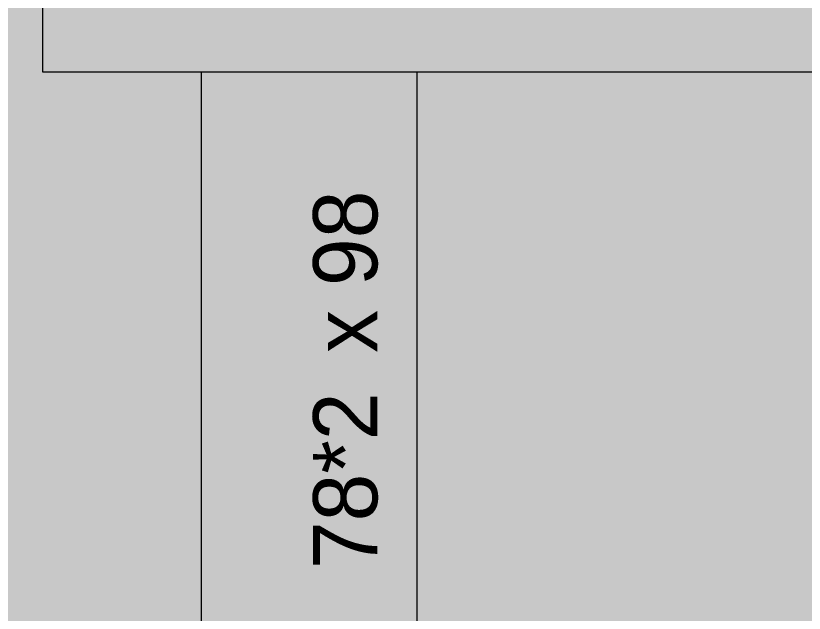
# Model space of a CAD drawing. Header units: metres. Extents: x -3 to 171, y -23 to 41.
# Drawn here: x 1.018 to 1.939, y -2.1 to -1.402 of the extents above; entities that cross this region are included whole.
import ezdxf

# ---------------------------------------------------------------- set-up
doc = ezdxf.new("R2010")
doc.units = ezdxf.units.M
doc.header["$MEASUREMENT"] = 0
doc.set_wipeout_variables(frame=1)
doc.linetypes.add('Schnittlinie', pattern=[0.006, 0.003, -0.0015, 0, -0.0015])
doc.linetypes.add('Wipeout_Contour', pattern=[1, 0, -1])
for name, color, linetype in [('6._Dach PP STG1_1_325 Dachfenster', 7, 'Continuous'), ('6._Dach PP STG1_1_330 Dachaufbau', 7, 'Continuous'), ('6._Dach PP STG1_1_851 Marker Schnitt', 7, 'Continuous')]:
    doc.layers.add(name, color=color, linetype=linetype)
doc.styles.add('ERSTELLTER_STIL_2', font='')
doc.styles.get('ERSTELLTER_STIL_2').set_extended_font_data('Eurostile')

msp = doc.modelspace()

# ---------------------------------------------------------------- linework, layer by layer
at = {"layer": '6._Dach PP STG1_1_325 Dachfenster', "color": 7, "linetype": 'Continuous', "lineweight": 13, "ltscale": 1000}
msp.add_line((1.48685, -1.28276), (1.48685, -3.21337), dxfattribs=at)
at = {"layer": '6._Dach PP STG1_1_851 Marker Schnitt', "color": 7, "linetype": 'Schnittlinie', "lineweight": 13, "ltscale": 1000}
msp.add_line((1.23503, 4.805), (1.23503, -18.6375), dxfattribs=at)

# ---------------------------------------------------------------- texts
at = {"layer": '6._Dach PP STG1_1_325 Dachfenster', "color": 7, "linetype": 'Continuous', "lineweight": 13, "insert": (1.46262, -2.04864), "char_height": 0.075, "attachment_point": 7, "rotation": 90, "style": 'ERSTELLTER_STIL_2'}
msp.add_mtext('\\A1;{\\pql;\\pt0;\\fEurostile|b0|i0|c0|p0;\\W1.000000;78*2\\fEurostile|b0|i0|c0|p0;\\W1.000000;\\A1{\\H.66x;\\S^  ;}\\fEurostile|b0|i0|c0|p0;\\W1.000000; x 98\\fEurostile|b0|i0|c0|p0;\\W1.000000;\\A1{\\H.66x;\\S^  ;}}', dxfattribs=at)

# ---------------------------------------------------------------- next in the draw order: wipeouts: each hides what was drawn before it
at = {"color": 254, "linetype": 'Wipeout_Contour', "lineweight": 0, "ltscale": 11.500923}
msp.add_wipeout([(1.04986, -1.4678), (2.79986, -1.4678), (2.79986, -0.8493), (1.05, -0.8493), (1.05, -0.84556)], dxfattribs=at).dxf.layer = '6._Dach PP STG1_1_325 Dachfenster'

# ---------------------------------------------------------------- next in the draw order: hatches: boundary and pattern name
at = {"layer": '6._Dach PP STG1_1_330 Dachaufbau', "linetype": 'Continuous', "lineweight": 0, "true_color": 0x000000}
h = msp.add_hatch(color=18, dxfattribs=at)
h.paths.add_polyline_path([(3.445, -0.4), (3.755, -0.4), (3.755, 0.07), (2.8, 0.07), (2.8, -0.77152), (1.05, -0.77152), (1.05, 0.07), (-0.00106, 0.07), (0.01606, -4.6), (6.325, -4.6), (6.325, -0.82361), (3.445, -0.82361)])
h.paths.add_polyline_path([(3.805, -2.1975), (5.505, -2.1975), (5.505, -3.79873), (3.805, -3.79873)], flags=0)
h.paths.add_polyline_path([(1.075, -3.79873), (1.075, -2.1975), (2.775, -2.1975), (2.775, -3.79873)], flags=0)

# ---------------------------------------------------------------- next in the draw order: linework, layer by layer
at = {"layer": '6._Dach PP STG1_1_325 Dachfenster', "color": 7, "linetype": 'Continuous', "lineweight": 13, "ltscale": 1000, "true_color": 0xf4f4f4, "flags": 128}
for points in [[(1.04986, -0.84556), (1.04986, -1.4678)], [(1.04986, -1.4678), (2.79986, -1.4678)]]:
    msp.add_lwpolyline(points, dxfattribs=at)

doc.saveas('drawing.dxf')
